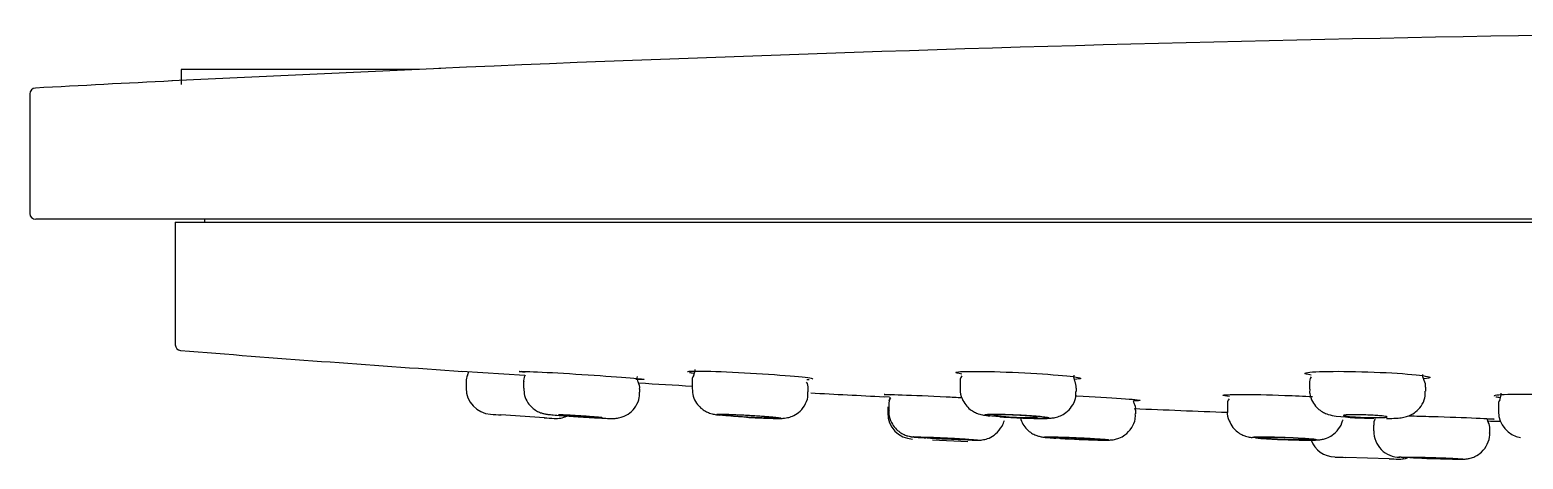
# Model space of a CAD drawing. Header units: millimetres. Extents: x -60 to 7633, y -2614 to 2146.
# Drawn here: x 3404.8 to 3456.1, y -2208.8 to -2194.1 of the extents above; entities that cross this region are included whole.
import ezdxf

# ---------------------------------------------------------------- set-up
doc = ezdxf.new("R2010")
doc.units = ezdxf.units.MM
doc.layers.get('0').update_dxf_attribs({"color": 250})

msp = doc.modelspace()

# ---------------------------------------------------------------- linework, layer by layer
at = {"linetype": 'Continuous'}
for p, q in [((3418.902, -2195.394), (3409.654, -2195.827)), ((3418.171, -2195.431), (3409.971, -2195.431)), ((3409.971, -2195.431), (3409.971, -2195.948)), ((3404.771, -2196.27), (3404.771, -2200.381)), ((3479.771, -2200.581), (3404.971, -2200.581)), ((3409.771, -2200.681), (3479.771, -2200.681)), ((3409.771, -2200.681), (3409.771, -2204.894)), ((3410.78, -2200.581), (3410.771, -2200.681)), ((3421.797, -2205.953), (3419.621, -2205.809)), ((3419.771, -2206.159), (3419.771, -2206.384)), ((3421.747, -2206.162), (3421.747, -2206.386)), ((3425.747, -2206.416), (3425.747, -2206.416)), ((3425.747, -2206.525), (3425.747, -2206.416)), ((3427.541, -2206.176), (3427.541, -2206.394)), ((3431.541, -2206.518), (3431.541, -2206.403)), ((3436.759, -2206.197), (3436.759, -2206.405)), ((3440.759, -2206.507), (3440.759, -2206.382)), ((3448.771, -2206.224), (3448.771, -2206.42)), ((3452.771, -2206.492), (3452.771, -2206.355)), ((3434.335, -2206.693), (3434.121, -2206.682)), ((3434.271, -2207.029), (3434.271, -2207.239)), ((3434.304, -2206.953), (3434.304, -2207.164)), ((3445.951, -2206.98), (3445.951, -2207.178)), ((3455.271, -2207.001), (3455.271, -2207.19)), ((3422.471, -2207.405), (3420.971, -2207.306)), ((3442.8, -2207.139), (3442.8, -2207.139)), ((3442.8, -2207.266), (3442.8, -2207.139)), ((3450.978, -2207.664), (3450.978, -2207.857)), ((3454.978, -2207.785), (3454.978, -2207.785)), ((3454.978, -2207.924), (3454.978, -2207.785)), ((3435.128, -2208.138), (3435.125, -2208.138)), ((3437.021, -2208.232), (3435.811, -2208.172)), ((3451.521, -2208.816), (3450.021, -2208.767))]:
    msp.add_line(p, q, dxfattribs=at)
for centre, radius, start, end in [((3479.771, -3594.07), 1400, 90.000002, 92.494451), ((3404.971, -2196.27), 0.2, 93.0631, 180), ((3479.771, -3594.07), 1400, 92.869938, 93.063128), ((3404.971, -2200.381), 0.2, 180, 270), ((3409.971, -2204.894), 0.2, 180, 265.4496), ((3479.771, -1327.867), 880, 265.449588, 266.082402), ((3420.271, -2206.158), 0.5, 154.0467, 180.4012), ((3419.371, -2205.722), 0.5, 334.195, 347.9316), ((3425.924, -2206.031), 0.278, 170.1544, 213.7247), ((3427.855, -2206.122), 0.311, 145.4304, 189.9396), ((3437.085, -2206.16), 0.328, 144.2944, 186.5768), ((3440.965, -2205.99), 0.302, 171.4558, 212.5751), ((3449.104, -2206.182), 0.328, 145.7604, 187.375), ((3420.671, -2206.383), 0.9, 180.2205, 266.2228), ((3425.435, -2206.367), 0.31, 350.6632, 35.194), ((3479.771, -1327.867), 880, 266.477972, 266.5974), ((3431.172, -2206.37), 0.364, 355.1032, 31.9604), ((3479.771, -1327.867), 880, 266.863614, 267.028259), ((3440.398, -2206.339), 0.355, 352.8959, 30.9536), ((3452.434, -2206.304), 0.333, 350.9597, 32.8828), ((3455.04, -2206.6), 0.327, 328.744, 6.6529), ((3434.643, -2206.916), 0.335, 146.1041, 186.3481), ((3433.871, -2206.592), 0.5, 334.222, 348.0621), ((3443.017, -2206.748), 0.313, 194.0596, 211.5799), ((3442.487, -2207.093), 0.312, 351.0182, 35.5375), ((3479.771, -1327.867), 880, 267.588398, 267.797815), ((3446.258, -2206.925), 0.305, 144.7878, 190.3236), ((3455.601, -2206.965), 0.331, 144.4867, 186.3095), ((3479.771, -1327.869), 881.4, 266.15163, 266.175474), ((3479.771, -1327.869), 881.4, 266.271939, 266.294078), ((3422.871, -2206.529), 0.9, 266.2234, 293.8434), ((3435.171, -2207.239), 0.9, 180.128, 267.1681), ((3449.866, -2205.793), 1.562, 253.4813, 263.4428), ((3451.102, -2194.76), 12.665, 263.5896, 269.5059), ((3451.316, -2207.626), 0.333, 146.1338, 186.6255), ((3455.204, -2207.393), 0.321, 187.0111, 211.0784), ((3479.771, -1327.867), 880, 268.379696, 268.407623), ((3454.665, -2207.735), 0.312, 350.5104, 34.9405), ((3456.178, -2207.194), 0.903, 179.9468, 260.9595), ((3438.731, -2155.93), 52.259, 266.7206, 267.2857), ((3442.357, -2171.684), 36.496, 266.6364, 268.6531), ((3448.752, -2185.207), 22.966, 265.4184, 269.1798), ((3451.873, -2207.878), 0.884, 178.7365, 270.6298), ((3449.671, -2207.854), 0.9, 200.8202, 268.1125), ((3479.771, -1327.869), 881.4, 268.041892, 268.065767), ((3479.771, -1327.869), 881.4, 268.162701, 268.183967), ((3451.871, -2207.927), 0.9, 268.1126, 287.9047), ((3454.953, -2143.712), 65.123, 267.37026, 267.41848), ((3454.953, -2143.712), 65.123, 268.01523, 268.83907)]:
    msp.add_arc(centre, radius, start, end, dxfattribs=at)
for points, knots in [([(3421.808, -2205.843), (3421.67, -2205.829), (3421.596, -2205.819), (3421.599, -2205.804), (3421.833, -2205.809), (3422.629, -2205.847), (3423.186, -2205.878), (3424.32, -2205.951), (3424.875, -2205.99), (3425.666, -2206.054), (3425.898, -2206.078), (3425.896, -2206.094), (3425.794, -2206.094), (3425.607, -2206.088)], [0.0534989, 0.0534989, 0.0534989, 0.0534989, 0.125, 0.125, 0.25, 0.25, 0.375, 0.375, 0.5, 0.5, 0.625, 0.625, 0.7082089, 0.7082089, 0.7082089, 0.7082089]), ([(3431.691, -2206.074), (3431.691, -2206.055), (3431.461, -2206.024), (3430.673, -2205.952), (3430.113, -2205.913), (3428.993, -2205.848), (3428.433, -2205.824), (3427.626, -2205.804), (3427.394, -2205.809), (3427.391, -2205.828), (3427.391, -2205.828), (3427.391, -2205.828)], [0.3756654, 0.3756654, 0.3756654, 0.3756654, 0.5, 0.5, 0.625, 0.625, 0.75, 0.75, 0.875, 0.875, 0.8755773, 0.8755773, 0.8755773, 0.8755773]), ([(3436.817, -2205.903), (3436.68, -2205.883), (3436.607, -2205.865), (3436.611, -2205.824), (3436.846, -2205.809), (3437.644, -2205.809), (3438.202, -2205.824), (3439.337, -2205.878), (3439.891, -2205.914), (3440.681, -2205.988), (3440.911, -2206.025), (3440.907, -2206.067), (3440.829, -2206.078), (3440.684, -2206.085)], [0.0536463, 0.0536463, 0.0536463, 0.0536463, 0.125, 0.125, 0.25, 0.25, 0.375, 0.375, 0.5, 0.5, 0.625, 0.625, 0.6977065, 0.6977065, 0.6977065, 0.6977065]), ([(3448.828, -2205.939), (3448.692, -2205.918), (3448.619, -2205.897), (3448.624, -2205.847), (3448.859, -2205.823), (3449.657, -2205.804), (3450.215, -2205.809), (3451.351, -2205.847), (3451.905, -2205.879), (3452.694, -2205.951), (3452.923, -2205.99), (3452.919, -2206.04), (3452.844, -2206.056), (3452.705, -2206.068)], [0.0536706, 0.0536706, 0.0536706, 0.0536706, 0.125, 0.125, 0.25, 0.25, 0.375, 0.375, 0.5, 0.5, 0.625, 0.625, 0.6960654, 0.6960654, 0.6960654, 0.6960654]), ([(3421.759, -2206.382), (3421.761, -2206.479), (3421.766, -2206.646), (3421.883, -2206.881), (3422.031, -2207.053), (3422.185, -2207.165), (3422.323, -2207.229), (3422.429, -2207.261), (3422.495, -2207.275), (3422.543, -2207.282), (3422.62, -2207.292), (3422.758, -2207.306), (3423.038, -2207.328), (3423.353, -2207.351), (3423.546, -2207.363), (3423.623, -2207.368)], [0, 0, 0, 0, 0.092474, 0.186822, 0.265233, 0.331564, 0.386108, 0.426791, 0.452517, 0.476962, 0.52089, 0.64919, 0.784269, 0.926129, 1, 1, 1, 1]), ([(3423.623, -2207.368), (3423.691, -2207.373), (3423.874, -2207.385), (3424.204, -2207.404), (3424.529, -2207.421), (3424.725, -2207.428), (3424.818, -2207.429), (3424.892, -2207.427), (3424.997, -2207.417), (3425.184, -2207.373), (3425.416, -2207.246), (3425.623, -2207.014), (3425.739, -2206.753), (3425.735, -2206.594), (3425.732, -2206.526)], [0, 0, 0, 0, 0.061045, 0.189606, 0.318478, 0.449424, 0.520701, 0.551505, 0.582805, 0.640197, 0.737133, 0.836294, 0.93962, 1, 1, 1, 1]), ([(3427.552, -2206.396), (3427.555, -2206.495), (3427.564, -2206.665), (3427.685, -2206.9), (3427.835, -2207.069), (3427.99, -2207.179), (3428.128, -2207.242), (3428.232, -2207.273), (3428.311, -2207.29), (3428.387, -2207.302), (3428.445, -2207.309), (3428.483, -2207.313)], [0, 0, 0, 0, 0.162242, 0.322068, 0.455478, 0.568887, 0.662645, 0.733272, 0.794344, 0.882539, 1, 1, 1, 1]), ([(3429.42, -2207.387), (3429.517, -2207.392), (3429.748, -2207.405), (3430.098, -2207.421), (3430.42, -2207.429), (3430.584, -2207.43), (3430.716, -2207.421), (3430.84, -2207.402), (3431.014, -2207.348), (3431.228, -2207.221), (3431.422, -2207), (3431.535, -2206.738), (3431.53, -2206.582), (3431.526, -2206.518)], [0.1902774, 0.1902774, 0.1902774, 0.1902774, 0.2679724, 0.3751666, 0.4833616, 0.5973364, 0.6363825, 0.6705907, 0.7196389, 0.784458, 0.8681998, 0.9534641, 1, 1, 1, 1]), ([(3436.764, -2206.403), (3436.762, -2206.415), (3436.744, -2206.525), (3436.81, -2206.736), (3436.938, -2206.962), (3437.095, -2207.117), (3437.249, -2207.214), (3437.382, -2207.268), (3437.487, -2207.296), (3437.609, -2207.32), (3437.703, -2207.332), (3437.78, -2207.34)], [0, 0, 0, 0, 0.018038, 0.196605, 0.339221, 0.46, 0.563135, 0.648219, 0.717997, 0.802874, 1, 1, 1, 1]), ([(3438.126, -2207.37), (3438.19, -2207.375), (3438.353, -2207.388), (3438.712, -2207.407), (3439.118, -2207.423), (3439.485, -2207.43), (3439.728, -2207.428), (3439.883, -2207.419), (3440.027, -2207.401), (3440.22, -2207.343), (3440.424, -2207.224), (3440.614, -2207.026), (3440.743, -2206.764), (3440.746, -2206.592), (3440.746, -2206.507)], [0, 0, 0, 0, 0.058495, 0.174398, 0.2888, 0.403432, 0.521414, 0.589632, 0.645855, 0.704022, 0.765831, 0.846142, 0.935064, 1, 1, 1, 1]), ([(3448.786, -2206.42), (3448.782, -2206.475), (3448.773, -2206.616), (3448.863, -2206.843), (3449.009, -2207.045), (3449.17, -2207.178), (3449.317, -2207.255), (3449.389, -2207.28), (3449.422, -2207.291)], [0, 0, 0, 0, 0.126628, 0.376211, 0.580256, 0.75528, 0.90563, 1, 1, 1, 1]), ([(3451.421, -2207.428), (3451.485, -2207.428), (3451.664, -2207.424), (3451.85, -2207.415), (3452.042, -2207.389), (3452.247, -2207.322), (3452.446, -2207.202), (3452.631, -2207.002), (3452.756, -2206.745), (3452.758, -2206.574), (3452.758, -2206.492)], [0.1749663, 0.1749663, 0.1749663, 0.1749663, 0.2618436, 0.4288741, 0.5306132, 0.605784, 0.6914644, 0.7955066, 0.9149777, 1, 1, 1, 1]), ([(3434.378, -2206.63), (3434.236, -2206.619), (3434.158, -2206.611), (3434.148, -2206.599), (3434.375, -2206.603), (3435.16, -2206.631), (3435.714, -2206.655), (3436.465, -2206.692), (3436.647, -2206.702), (3436.824, -2206.711)], [0.0535024, 0.0535024, 0.0535024, 0.0535024, 0.125, 0.125, 0.25, 0.25, 0.375, 0.375, 0.4154258, 0.4154258, 0.4154258, 0.4154258]), ([(3440.735, -2206.655), (3440.748, -2206.656), (3440.762, -2206.656), (3441.343, -2206.682), (3441.901, -2206.712), (3442.703, -2206.768), (3442.943, -2206.793), (3442.954, -2206.816), (3442.874, -2206.822), (3442.722, -2206.823)], [0.3720124, 0.3720124, 0.3720124, 0.3720124, 0.375, 0.375, 0.5, 0.5, 0.625, 0.625, 0.7007231, 0.7007231, 0.7007231, 0.7007231]), ([(3446.025, -2206.678), (3445.883, -2206.662), (3445.805, -2206.648), (3445.795, -2206.615), (3446.021, -2206.603), (3446.806, -2206.602), (3447.359, -2206.614), (3448.258, -2206.646), (3448.587, -2206.661), (3448.882, -2206.677)], [0.05359, 0.05359, 0.05359, 0.05359, 0.125, 0.125, 0.25, 0.25, 0.375, 0.375, 0.4479652, 0.4479652, 0.4479652, 0.4479652]), ([(3459.421, -2206.768), (3459.421, -2206.768), (3459.421, -2206.767), (3459.415, -2206.742), (3459.177, -2206.711), (3458.376, -2206.656), (3457.813, -2206.631), (3456.691, -2206.603), (3456.134, -2206.599), (3455.344, -2206.615), (3455.122, -2206.633), (3455.121, -2206.658)], [0.3734892, 0.3734892, 0.3734892, 0.3734892, 0.375, 0.375, 0.5, 0.5, 0.625, 0.625, 0.75, 0.75, 0.8733249, 0.8733249, 0.8733249, 0.8733249]), ([(3424.227, -2207.38), (3424.168, -2207.375), (3424.097, -2207.37), (3424.021, -2207.364), (3423.945, -2207.359), (3423.862, -2207.353), (3423.778, -2207.347), (3423.695, -2207.342), (3423.608, -2207.337), (3423.527, -2207.332), (3423.445, -2207.327), (3423.365, -2207.322), (3423.294, -2207.318), (3423.223, -2207.315), (3423.159, -2207.312), (3423.107, -2207.309), (3423.056, -2207.307), (3423.015, -2207.306), (3422.988, -2207.306), (3422.961, -2207.305), (3422.947, -2207.306), (3422.948, -2207.307), (3422.949, -2207.309), (3422.964, -2207.311), (3422.993, -2207.314), (3423.021, -2207.318), (3423.063, -2207.322), (3423.116, -2207.326), (3423.169, -2207.33), (3423.234, -2207.336), (3423.306, -2207.341), (3423.377, -2207.346), (3423.457, -2207.352), (3423.539, -2207.357), (3423.622, -2207.363), (3423.708, -2207.369), (3423.792, -2207.374), (3423.875, -2207.379), (3423.958, -2207.384), (3424.033, -2207.388), (3424.108, -2207.392), (3424.178, -2207.396), (3424.237, -2207.398), (3424.295, -2207.401), (3424.344, -2207.403), (3424.379, -2207.404), (3424.414, -2207.405), (3424.437, -2207.405), (3424.445, -2207.404)], [0, 0, 0, 0, 0.0538509, 0.0538509, 0.0538509, 0.1076994, 0.1076994, 0.1076994, 0.1615786, 0.1615786, 0.1615786, 0.2154261, 0.2154261, 0.2154261, 0.2691788, 0.2691788, 0.2691788, 0.3228157, 0.3228157, 0.3228157, 0.3763665, 0.3763665, 0.3763665, 0.4298986, 0.4298986, 0.4298986, 0.4834873, 0.4834873, 0.4834873, 0.5371831, 0.5371831, 0.5371831, 0.5909898, 0.5909898, 0.5909898, 0.6448629, 0.6448629, 0.6448629, 0.6987283, 0.6987283, 0.6987283, 0.7525151, 0.7525151, 0.7525151, 0.8061872, 0.8061872, 0.8061872, 0.8597589, 0.8597589, 0.8597589, 0.8597589]), ([(3424.448, -2207.403), (3424.448, -2207.402), (3424.441, -2207.4), (3424.426, -2207.398), (3424.406, -2207.396), (3424.372, -2207.392), (3424.326, -2207.388), (3424.298, -2207.385), (3424.264, -2207.383), (3424.227, -2207.38)], [0.8747838, 0.8747838, 0.8747838, 0.8747838, 0.9132885, 0.9132885, 0.9132885, 0.9668524, 0.9668524, 0.9668524, 1, 1, 1, 1]), ([(3428.744, -2207.338), (3428.835, -2207.346), (3428.941, -2207.354), (3429.054, -2207.363), (3429.168, -2207.371), (3429.291, -2207.379), (3429.415, -2207.386), (3429.538, -2207.393), (3429.664, -2207.4), (3429.783, -2207.406), (3429.902, -2207.412), (3430.017, -2207.416), (3430.119, -2207.42), (3430.22, -2207.423), (3430.31, -2207.426), (3430.382, -2207.426), (3430.454, -2207.427), (3430.51, -2207.427), (3430.545, -2207.425), (3430.58, -2207.423), (3430.596, -2207.42), (3430.59, -2207.415), (3430.584, -2207.411), (3430.557, -2207.405), (3430.511, -2207.399), (3430.465, -2207.392), (3430.398, -2207.385), (3430.317, -2207.377), (3430.236, -2207.37), (3430.137, -2207.361), (3430.029, -2207.353), (3429.922, -2207.345), (3429.802, -2207.337), (3429.681, -2207.329), (3429.559, -2207.321), (3429.432, -2207.314), (3429.31, -2207.308), (3429.188, -2207.302), (3429.068, -2207.296), (3428.96, -2207.292), (3428.852, -2207.288), (3428.753, -2207.285), (3428.67, -2207.283), (3428.588, -2207.281), (3428.521, -2207.281), (3428.473, -2207.282), (3428.426, -2207.283), (3428.398, -2207.285), (3428.391, -2207.289), (3428.384, -2207.293), (3428.398, -2207.298), (3428.431, -2207.304), (3428.465, -2207.309), (3428.52, -2207.316), (3428.591, -2207.324), (3428.636, -2207.328), (3428.687, -2207.333), (3428.744, -2207.338)], [0, 0, 0, 0, 0.053873, 0.053873, 0.053873, 0.107747, 0.107747, 0.107747, 0.161602, 0.161602, 0.161602, 0.215367, 0.215367, 0.215367, 0.269016, 0.269016, 0.269016, 0.322574, 0.322574, 0.322574, 0.376104, 0.376104, 0.376104, 0.429683, 0.429683, 0.429683, 0.483366, 0.483366, 0.483366, 0.537162, 0.537162, 0.537162, 0.591032, 0.591032, 0.591032, 0.644902, 0.644902, 0.644902, 0.6987, 0.6987, 0.6987, 0.752385, 0.752385, 0.752385, 0.805966, 0.805966, 0.805966, 0.859496, 0.859496, 0.859496, 0.913053, 0.913053, 0.913053, 0.9667, 0.9667, 0.9667, 1, 1, 1, 1]), ([(3430.025, -2207.368), (3429.965, -2207.362), (3429.894, -2207.357), (3429.818, -2207.351), (3429.743, -2207.346), (3429.659, -2207.34), (3429.576, -2207.335), (3429.492, -2207.33), (3429.406, -2207.325), (3429.324, -2207.321), (3429.242, -2207.317), (3429.162, -2207.314), (3429.091, -2207.311), (3429.021, -2207.309), (3428.957, -2207.307), (3428.905, -2207.306), (3428.853, -2207.305), (3428.812, -2207.305), (3428.785, -2207.306), (3428.758, -2207.308), (3428.744, -2207.31), (3428.745, -2207.312), (3428.745, -2207.315), (3428.761, -2207.319), (3428.789, -2207.323), (3428.817, -2207.327), (3428.86, -2207.332), (3428.912, -2207.337), (3428.965, -2207.343), (3429.03, -2207.348), (3429.102, -2207.354), (3429.173, -2207.359), (3429.254, -2207.365), (3429.336, -2207.37), (3429.418, -2207.375), (3429.504, -2207.38), (3429.588, -2207.385), (3429.671, -2207.389), (3429.754, -2207.393), (3429.83, -2207.396), (3429.905, -2207.399), (3429.974, -2207.402), (3430.033, -2207.403), (3430.091, -2207.404), (3430.14, -2207.405), (3430.175, -2207.404), (3430.211, -2207.404), (3430.233, -2207.402), (3430.241, -2207.4)], [0, 0, 0, 0, 0.0538735, 0.0538735, 0.0538735, 0.1077475, 0.1077475, 0.1077475, 0.1616088, 0.1616088, 0.1616088, 0.2153869, 0.2153869, 0.2153869, 0.2690493, 0.2690493, 0.2690493, 0.3226149, 0.3226149, 0.3226149, 0.3761445, 0.3761445, 0.3761445, 0.4297146, 0.4297146, 0.4297146, 0.4833839, 0.4833839, 0.4833839, 0.5371678, 0.5371678, 0.5371678, 0.5910318, 0.5910318, 0.5910318, 0.6449059, 0.6449059, 0.6449059, 0.6987156, 0.6987156, 0.6987156, 0.7524145, 0.7524145, 0.7524145, 0.8060053, 0.8060053, 0.8060053, 0.859538, 0.859538, 0.859538, 0.859538]), ([(3430.245, -2207.398), (3430.245, -2207.396), (3430.238, -2207.394), (3430.223, -2207.391), (3430.203, -2207.387), (3430.169, -2207.382), (3430.124, -2207.378), (3430.095, -2207.374), (3430.062, -2207.371), (3430.025, -2207.368)], [0.8748528, 0.8748528, 0.8748528, 0.8748528, 0.9130877, 0.9130877, 0.9130877, 0.966722, 0.966722, 0.966722, 1, 1, 1, 1]), ([(3434.318, -2207.163), (3434.314, -2207.207), (3434.302, -2207.338), (3434.383, -2207.558), (3434.521, -2207.764), (3434.677, -2207.901), (3434.826, -2207.985), (3434.95, -2208.029), (3435.037, -2208.049), (3435.086, -2208.057), (3435.13, -2208.062), (3435.206, -2208.07), (3435.344, -2208.08), (3435.503, -2208.09), (3435.579, -2208.094)], [0, 0, 0, 0, 0.053963, 0.189151, 0.298619, 0.39115, 0.468531, 0.530056, 0.571183, 0.597838, 0.62934, 0.693772, 0.875551, 1, 1, 1, 1]), ([(3437.02, -2208.165), (3437.077, -2208.167), (3437.22, -2208.172), (3437.331, -2208.174), (3437.411, -2208.174), (3437.476, -2208.171), (3437.598, -2208.156), (3437.779, -2208.102), (3438.015, -2207.958), (3438.186, -2207.74), (3438.265, -2207.561), (3438.282, -2207.494)], [0.2751458, 0.2751458, 0.2751458, 0.2751458, 0.35084, 0.4853642, 0.5241755, 0.5545232, 0.5867306, 0.6524974, 0.7409294, 0.8568819, 0.9251739, 0.9251739, 0.9251739, 0.9251739]), ([(3438.082, -2207.366), (3438.183, -2207.374), (3438.297, -2207.382), (3438.416, -2207.389), (3438.535, -2207.397), (3438.661, -2207.403), (3438.784, -2207.408), (3438.907, -2207.414), (3439.031, -2207.418), (3439.144, -2207.421), (3439.258, -2207.424), (3439.365, -2207.426), (3439.456, -2207.427), (3439.547, -2207.427), (3439.625, -2207.426), (3439.684, -2207.424), (3439.743, -2207.421), (3439.784, -2207.418), (3439.804, -2207.413), (3439.823, -2207.408), (3439.822, -2207.402), (3439.801, -2207.396), (3439.779, -2207.389), (3439.737, -2207.381), (3439.676, -2207.374), (3439.616, -2207.366), (3439.536, -2207.357), (3439.443, -2207.349), (3439.35, -2207.341), (3439.242, -2207.333), (3439.128, -2207.326), (3439.013, -2207.318), (3438.889, -2207.311), (3438.765, -2207.305), (3438.642, -2207.299), (3438.516, -2207.294), (3438.398, -2207.29), (3438.28, -2207.286), (3438.166, -2207.283), (3438.067, -2207.282), (3437.968, -2207.281), (3437.879, -2207.281), (3437.81, -2207.283), (3437.74, -2207.284), (3437.687, -2207.287), (3437.654, -2207.291), (3437.622, -2207.295), (3437.61, -2207.3), (3437.618, -2207.306), (3437.627, -2207.313), (3437.657, -2207.32), (3437.706, -2207.327), (3437.754, -2207.335), (3437.824, -2207.343), (3437.907, -2207.351), (3437.96, -2207.356), (3438.019, -2207.361), (3438.082, -2207.366)], [0, 0, 0, 0, 0.053814, 0.053814, 0.053814, 0.107633, 0.107633, 0.107633, 0.161381, 0.161381, 0.161381, 0.215013, 0.215013, 0.215013, 0.268561, 0.268561, 0.268561, 0.322095, 0.322095, 0.322095, 0.375688, 0.375688, 0.375688, 0.42939, 0.42939, 0.42939, 0.483201, 0.483201, 0.483201, 0.537076, 0.537076, 0.537076, 0.590939, 0.590939, 0.590939, 0.644722, 0.644722, 0.644722, 0.698388, 0.698388, 0.698388, 0.751957, 0.751957, 0.751957, 0.805486, 0.805486, 0.805486, 0.859054, 0.859054, 0.859054, 0.912719, 0.912719, 0.912719, 0.966499, 0.966499, 0.966499, 1, 1, 1, 1]), ([(3439.204, -2207.352), (3439.145, -2207.346), (3439.074, -2207.341), (3438.998, -2207.335), (3438.922, -2207.33), (3438.839, -2207.325), (3438.756, -2207.321), (3438.672, -2207.317), (3438.586, -2207.313), (3438.504, -2207.31), (3438.422, -2207.307), (3438.342, -2207.305), (3438.271, -2207.304), (3438.201, -2207.302), (3438.137, -2207.302), (3438.085, -2207.303), (3438.033, -2207.303), (3437.992, -2207.305), (3437.964, -2207.307), (3437.937, -2207.31), (3437.923, -2207.313), (3437.924, -2207.317), (3437.924, -2207.321), (3437.939, -2207.326), (3437.967, -2207.331), (3437.995, -2207.336), (3438.037, -2207.341), (3438.09, -2207.347), (3438.143, -2207.352), (3438.208, -2207.358), (3438.279, -2207.363), (3438.351, -2207.369), (3438.431, -2207.374), (3438.513, -2207.379), (3438.596, -2207.383), (3438.682, -2207.388), (3438.766, -2207.391), (3438.849, -2207.394), (3438.932, -2207.397), (3439.007, -2207.399), (3439.082, -2207.401), (3439.152, -2207.401), (3439.21, -2207.401), (3439.269, -2207.401), (3439.318, -2207.4), (3439.353, -2207.398), (3439.389, -2207.397), (3439.411, -2207.394), (3439.42, -2207.39)], [0, 0, 0, 0, 0.0538514, 0.0538514, 0.0538514, 0.1077061, 0.1077061, 0.1077061, 0.1615083, 0.1615083, 0.1615083, 0.2151978, 0.2151978, 0.2151978, 0.2687815, 0.2687815, 0.2687815, 0.3223124, 0.3223124, 0.3223124, 0.3758667, 0.3758667, 0.3758667, 0.4295098, 0.4295098, 0.4295098, 0.4832688, 0.4832688, 0.4832688, 0.53712, 0.53712, 0.53712, 0.5909992, 0.5909992, 0.5909992, 0.6448297, 0.6448297, 0.6448297, 0.6985561, 0.6985561, 0.6985561, 0.7521689, 0.7521689, 0.7521689, 0.8057086, 0.8057086, 0.8057086, 0.8592474, 0.8592474, 0.8592474, 0.8592474]), ([(3438.832, -2207.413), (3438.851, -2207.486), (3438.917, -2207.631), (3439.051, -2207.806), (3439.208, -2207.931), (3439.354, -2208.005), (3439.47, -2208.042), (3439.549, -2208.059), (3439.618, -2208.071), (3439.72, -2208.082), (3439.87, -2208.095), (3440.005, -2208.104), (3440.05, -2208.107)], [0.1153305, 0.1153305, 0.1153305, 0.1153305, 0.2213196, 0.3310051, 0.4240807, 0.5017674, 0.5619408, 0.6043488, 0.6492821, 0.7345413, 0.9244865, 1, 1, 1, 1]), ([(3439.423, -2207.387), (3439.423, -2207.384), (3439.416, -2207.381), (3439.403, -2207.378), (3439.383, -2207.373), (3439.349, -2207.368), (3439.303, -2207.362), (3439.275, -2207.359), (3439.241, -2207.355), (3439.204, -2207.352)], [0.8750188, 0.8750188, 0.8750188, 0.8750188, 0.9128576, 0.9128576, 0.9128576, 0.9665806, 0.9665806, 0.9665806, 1, 1, 1, 1]), ([(3441.5, -2208.17), (3441.567, -2208.172), (3441.73, -2208.175), (3441.85, -2208.174), (3441.968, -2208.168), (3442.081, -2208.152), (3442.246, -2208.106), (3442.467, -2207.986), (3442.672, -2207.764), (3442.792, -2207.492), (3442.788, -2207.334), (3442.785, -2207.266)], [0, 0, 0, 0, 0.109328, 0.304604, 0.368932, 0.419633, 0.499475, 0.609083, 0.766815, 0.914569, 1, 1, 1, 1]), ([(3445.953, -2207.177), (3445.952, -2207.182), (3445.934, -2207.288), (3445.998, -2207.499), (3446.126, -2207.731), (3446.284, -2207.887), (3446.438, -2207.985), (3446.572, -2208.039), (3446.671, -2208.065), (3446.741, -2208.078), (3446.779, -2208.083), (3446.801, -2208.086)], [0, 0, 0, 0, 0.009156, 0.229512, 0.403309, 0.5485, 0.671832, 0.772743, 0.848598, 0.922771, 1, 1, 1, 1]), ([(3448.423, -2208.17), (3448.532, -2208.172), (3448.74, -2208.175), (3448.952, -2208.172), (3449.086, -2208.165), (3449.214, -2208.149), (3449.384, -2208.102), (3449.587, -2207.997), (3449.79, -2207.801), (3449.895, -2207.598), (3449.92, -2207.489), (3449.922, -2207.479)], [0, 0, 0, 0, 0.1401068, 0.3123639, 0.4098308, 0.4806308, 0.5467115, 0.6371512, 0.7651665, 0.8948502, 0.9087166, 0.9087166, 0.9087166, 0.9087166]), ([(3451.227, -2207.339), (3451.168, -2207.334), (3451.097, -2207.329), (3451.022, -2207.324), (3450.946, -2207.32), (3450.863, -2207.315), (3450.779, -2207.312), (3450.696, -2207.309), (3450.609, -2207.306), (3450.528, -2207.305), (3450.446, -2207.303), (3450.366, -2207.302), (3450.295, -2207.303), (3450.225, -2207.303), (3450.16, -2207.304), (3450.108, -2207.306), (3450.056, -2207.308), (3450.015, -2207.311), (3449.988, -2207.315), (3449.96, -2207.318), (3449.946, -2207.323), (3449.946, -2207.327), (3449.946, -2207.332), (3449.961, -2207.338), (3449.989, -2207.343), (3450.017, -2207.348), (3450.059, -2207.354), (3450.112, -2207.36), (3450.165, -2207.365), (3450.23, -2207.371), (3450.301, -2207.375), (3450.373, -2207.38), (3450.453, -2207.385), (3450.535, -2207.389), (3450.617, -2207.392), (3450.703, -2207.395), (3450.787, -2207.398), (3450.87, -2207.4), (3450.953, -2207.401), (3451.028, -2207.401), (3451.103, -2207.402), (3451.173, -2207.401), (3451.232, -2207.4), (3451.29, -2207.398), (3451.339, -2207.396), (3451.375, -2207.393), (3451.411, -2207.39), (3451.434, -2207.386), (3451.442, -2207.381)], [0, 0, 0, 0, 0.05379, 0.05379, 0.05379, 0.1075852, 0.1075852, 0.1075852, 0.1613021, 0.1613021, 0.1613021, 0.214907, 0.214907, 0.214907, 0.2684438, 0.2684438, 0.2684438, 0.3219861, 0.3219861, 0.3219861, 0.3756047, 0.3756047, 0.3756047, 0.4293373, 0.4293373, 0.4293373, 0.4831719, 0.4831719, 0.4831719, 0.5370517, 0.5370517, 0.5370517, 0.5908997, 0.5908997, 0.5908997, 0.6446529, 0.6446529, 0.6446529, 0.6982901, 0.6982901, 0.6982901, 0.7518411, 0.7518411, 0.7518411, 0.8053732, 0.8053732, 0.8053732, 0.8589619, 0.8589619, 0.8589619, 0.8589619]), ([(3451.446, -2207.377), (3451.446, -2207.373), (3451.439, -2207.37), (3451.426, -2207.366), (3451.406, -2207.361), (3451.372, -2207.355), (3451.327, -2207.35), (3451.298, -2207.346), (3451.264, -2207.343), (3451.227, -2207.339)], [0.8751477, 0.8751477, 0.8751477, 0.8751477, 0.9126578, 0.9126578, 0.9126578, 0.9664649, 0.9664649, 0.9664649, 1, 1, 1, 1]), ([(3452.177, -2207.337), (3452.432, -2207.343), (3452.706, -2207.351), (3453.551, -2207.377), (3454.106, -2207.396), (3454.898, -2207.431), (3455.129, -2207.445), (3455.128, -2207.456), (3455.049, -2207.458), (3454.903, -2207.457)], [0.3139833, 0.3139833, 0.3139833, 0.3139833, 0.375, 0.375, 0.5, 0.5, 0.625, 0.625, 0.6981077, 0.6981077, 0.6981077, 0.6981077]), ([(3435.864, -2208.111), (3435.979, -2208.117), (3436.104, -2208.123), (3436.227, -2208.129), (3436.35, -2208.136), (3436.476, -2208.142), (3436.594, -2208.147), (3436.711, -2208.152), (3436.824, -2208.157), (3436.923, -2208.161), (3437.021, -2208.165), (3437.108, -2208.168), (3437.176, -2208.17), (3437.245, -2208.172), (3437.296, -2208.173), (3437.327, -2208.173), (3437.357, -2208.173), (3437.367, -2208.172), (3437.357, -2208.169), (3437.346, -2208.167), (3437.314, -2208.164), (3437.263, -2208.16), (3437.213, -2208.156), (3437.142, -2208.151), (3437.057, -2208.146), (3436.972, -2208.14), (3436.871, -2208.134), (3436.761, -2208.128), (3436.651, -2208.122), (3436.53, -2208.116), (3436.408, -2208.109), (3436.286, -2208.103), (3436.159, -2208.097), (3436.038, -2208.091), (3435.917, -2208.086), (3435.799, -2208.08), (3435.693, -2208.076), (3435.587, -2208.072), (3435.491, -2208.068), (3435.412, -2208.065), (3435.334, -2208.063), (3435.27, -2208.061), (3435.227, -2208.06), (3435.184, -2208.06), (3435.161, -2208.06), (3435.159, -2208.062), (3435.157, -2208.063), (3435.175, -2208.066), (3435.214, -2208.069), (3435.253, -2208.073), (3435.312, -2208.077), (3435.387, -2208.082), (3435.462, -2208.087), (3435.555, -2208.093), (3435.658, -2208.099), (3435.723, -2208.103), (3435.792, -2208.107), (3435.864, -2208.111)], [0, 0, 0, 0, 0.053801, 0.053801, 0.053801, 0.107604, 0.107604, 0.107604, 0.161384, 0.161384, 0.161384, 0.215101, 0.215101, 0.215101, 0.268751, 0.268751, 0.268751, 0.322356, 0.322356, 0.322356, 0.375961, 0.375961, 0.375961, 0.429609, 0.429609, 0.429609, 0.483324, 0.483324, 0.483324, 0.537103, 0.537103, 0.537103, 0.590912, 0.590912, 0.590912, 0.644706, 0.644706, 0.644706, 0.698445, 0.698445, 0.698445, 0.752114, 0.752114, 0.752114, 0.805729, 0.805729, 0.805729, 0.859329, 0.859329, 0.859329, 0.91296, 0.91296, 0.91296, 0.966653, 0.966653, 0.966653, 1, 1, 1, 1]), ([(3436.834, -2208.138), (3436.774, -2208.135), (3436.704, -2208.13), (3436.628, -2208.126), (3436.552, -2208.122), (3436.469, -2208.118), (3436.385, -2208.113), (3436.302, -2208.109), (3436.216, -2208.105), (3436.134, -2208.101), (3436.052, -2208.097), (3435.972, -2208.094), (3435.901, -2208.091), (3435.83, -2208.088), (3435.766, -2208.086), (3435.714, -2208.084), (3435.663, -2208.082), (3435.621, -2208.081), (3435.594, -2208.081), (3435.567, -2208.081), (3435.553, -2208.081), (3435.554, -2208.082), (3435.555, -2208.083), (3435.57, -2208.085), (3435.598, -2208.088), (3435.627, -2208.09), (3435.669, -2208.093), (3435.722, -2208.097), (3435.775, -2208.1), (3435.84, -2208.104), (3435.911, -2208.108), (3435.983, -2208.112), (3436.063, -2208.117), (3436.145, -2208.121), (3436.227, -2208.125), (3436.313, -2208.13), (3436.397, -2208.134), (3436.48, -2208.138), (3436.563, -2208.141), (3436.638, -2208.145), (3436.713, -2208.148), (3436.783, -2208.151), (3436.842, -2208.153), (3436.9, -2208.155), (3436.949, -2208.156), (3436.985, -2208.157), (3437.02, -2208.158), (3437.042, -2208.158), (3437.051, -2208.157)], [0, 0, 0, 0, 0.0537923, 0.0537923, 0.0537923, 0.1075831, 0.1075831, 0.1075831, 0.1613924, 0.1613924, 0.1613924, 0.2151828, 0.2151828, 0.2151828, 0.2689165, 0.2689165, 0.2689165, 0.3225807, 0.3225807, 0.3225807, 0.376193, 0.376193, 0.376193, 0.4297939, 0.4297939, 0.4297939, 0.4834286, 0.4834286, 0.4834286, 0.5371275, 0.5371275, 0.5371275, 0.5908932, 0.5908932, 0.5908932, 0.6446987, 0.6446987, 0.6446987, 0.6984999, 0.6984999, 0.6984999, 0.752254, 0.752254, 0.752254, 0.8059394, 0.8059394, 0.8059394, 0.8595643, 0.8595643, 0.8595643, 0.8595643]), ([(3440.343, -2208.124), (3440.458, -2208.13), (3440.581, -2208.137), (3440.705, -2208.142), (3440.828, -2208.148), (3440.954, -2208.153), (3441.072, -2208.157), (3441.19, -2208.162), (3441.304, -2208.165), (3441.404, -2208.168), (3441.504, -2208.17), (3441.593, -2208.172), (3441.663, -2208.173), (3441.734, -2208.173), (3441.788, -2208.173), (3441.821, -2208.171), (3441.854, -2208.169), (3441.867, -2208.167), (3441.859, -2208.163), (3441.85, -2208.16), (3441.821, -2208.155), (3441.773, -2208.15), (3441.725, -2208.145), (3441.656, -2208.14), (3441.573, -2208.134), (3441.49, -2208.128), (3441.39, -2208.121), (3441.281, -2208.115), (3441.173, -2208.108), (3441.052, -2208.102), (3440.931, -2208.096), (3440.809, -2208.09), (3440.682, -2208.085), (3440.56, -2208.08), (3440.439, -2208.075), (3440.32, -2208.071), (3440.213, -2208.068), (3440.106, -2208.065), (3440.008, -2208.062), (3439.927, -2208.061), (3439.847, -2208.06), (3439.781, -2208.06), (3439.736, -2208.061), (3439.691, -2208.062), (3439.664, -2208.064), (3439.66, -2208.067), (3439.655, -2208.07), (3439.671, -2208.073), (3439.707, -2208.078), (3439.743, -2208.083), (3439.8, -2208.088), (3439.873, -2208.094), (3439.946, -2208.1), (3440.037, -2208.106), (3440.139, -2208.112), (3440.203, -2208.116), (3440.272, -2208.12), (3440.343, -2208.124)], [0, 0, 0, 0, 0.053776, 0.053776, 0.053776, 0.107554, 0.107554, 0.107554, 0.161292, 0.161292, 0.161292, 0.214959, 0.214959, 0.214959, 0.268573, 0.268573, 0.268573, 0.322174, 0.322174, 0.322174, 0.375806, 0.375806, 0.375806, 0.429501, 0.429501, 0.429501, 0.483264, 0.483264, 0.483264, 0.537069, 0.537069, 0.537069, 0.590872, 0.590872, 0.590872, 0.644629, 0.644629, 0.644629, 0.698318, 0.698318, 0.698318, 0.751946, 0.751946, 0.751946, 0.805545, 0.805545, 0.805545, 0.859163, 0.859163, 0.859163, 0.912837, 0.912837, 0.912837, 0.96658, 0.96658, 0.96658, 1, 1, 1, 1]), ([(3441.33, -2208.129), (3441.27, -2208.125), (3441.199, -2208.121), (3441.124, -2208.116), (3441.048, -2208.112), (3440.965, -2208.108), (3440.881, -2208.104), (3440.798, -2208.1), (3440.711, -2208.096), (3440.629, -2208.093), (3440.548, -2208.09), (3440.468, -2208.087), (3440.397, -2208.085), (3440.326, -2208.083), (3440.262, -2208.082), (3440.21, -2208.081), (3440.158, -2208.081), (3440.117, -2208.081), (3440.09, -2208.082), (3440.063, -2208.082), (3440.049, -2208.084), (3440.05, -2208.086), (3440.05, -2208.088), (3440.065, -2208.091), (3440.094, -2208.094), (3440.122, -2208.098), (3440.164, -2208.101), (3440.217, -2208.105), (3440.27, -2208.109), (3440.335, -2208.114), (3440.406, -2208.118), (3440.478, -2208.122), (3440.558, -2208.127), (3440.64, -2208.131), (3440.722, -2208.135), (3440.809, -2208.139), (3440.892, -2208.142), (3440.975, -2208.146), (3441.058, -2208.149), (3441.133, -2208.151), (3441.209, -2208.154), (3441.278, -2208.155), (3441.337, -2208.156), (3441.396, -2208.157), (3441.444, -2208.158), (3441.48, -2208.157), (3441.515, -2208.157), (3441.538, -2208.156), (3441.546, -2208.154)], [0, 0, 0, 0, 0.0538059, 0.0538059, 0.0538059, 0.107612, 0.107612, 0.107612, 0.1614107, 0.1614107, 0.1614107, 0.2151595, 0.2151595, 0.2151595, 0.2688389, 0.2688389, 0.2688389, 0.3224601, 0.3224601, 0.3224601, 0.3760595, 0.3760595, 0.3760595, 0.4296831, 0.4296831, 0.4296831, 0.4833662, 0.4833662, 0.4833662, 0.5371183, 0.5371183, 0.5371183, 0.5909184, 0.5909184, 0.5909184, 0.6447247, 0.6447247, 0.6447247, 0.6984924, 0.6984924, 0.6984924, 0.7521938, 0.7521938, 0.7521938, 0.8058301, 0.8058301, 0.8058301, 0.8594314, 0.8594314, 0.8594314, 0.8594314]), ([(3447.038, -2208.109), (3447.112, -2208.115), (3447.204, -2208.121), (3447.307, -2208.127), (3447.409, -2208.134), (3447.525, -2208.14), (3447.645, -2208.145), (3447.764, -2208.151), (3447.891, -2208.156), (3448.014, -2208.16), (3448.137, -2208.164), (3448.259, -2208.167), (3448.372, -2208.169), (3448.484, -2208.171), (3448.589, -2208.173), (3448.678, -2208.173), (3448.767, -2208.173), (3448.843, -2208.172), (3448.899, -2208.17), (3448.955, -2208.168), (3448.993, -2208.165), (3449.009, -2208.161), (3449.026, -2208.158), (3449.022, -2208.153), (3448.997, -2208.148), (3448.973, -2208.142), (3448.927, -2208.136), (3448.864, -2208.13), (3448.8, -2208.124), (3448.718, -2208.118), (3448.623, -2208.111), (3448.528, -2208.105), (3448.419, -2208.099), (3448.303, -2208.093), (3448.187, -2208.087), (3448.063, -2208.082), (3447.939, -2208.077), (3447.816, -2208.073), (3447.69, -2208.069), (3447.573, -2208.066), (3447.456, -2208.063), (3447.344, -2208.061), (3447.247, -2208.061), (3447.149, -2208.06), (3447.063, -2208.06), (3446.996, -2208.061), (3446.929, -2208.063), (3446.878, -2208.065), (3446.849, -2208.068), (3446.82, -2208.072), (3446.811, -2208.076), (3446.822, -2208.081), (3446.834, -2208.086), (3446.867, -2208.091), (3446.919, -2208.097), (3446.952, -2208.101), (3446.992, -2208.105), (3447.038, -2208.109)], [0, 0, 0, 0, 0.053803, 0.053803, 0.053803, 0.107607, 0.107607, 0.107607, 0.161393, 0.161393, 0.161393, 0.215118, 0.215118, 0.215118, 0.268773, 0.268773, 0.268773, 0.322382, 0.322382, 0.322382, 0.375984, 0.375984, 0.375984, 0.429626, 0.429626, 0.429626, 0.483334, 0.483334, 0.483334, 0.537107, 0.537107, 0.537107, 0.590915, 0.590915, 0.590915, 0.644713, 0.644713, 0.644713, 0.698459, 0.698459, 0.698459, 0.752135, 0.752135, 0.752135, 0.805755, 0.805755, 0.805755, 0.859354, 0.859354, 0.859354, 0.912979, 0.912979, 0.912979, 0.966665, 0.966665, 0.966665, 1, 1, 1, 1]), ([(3448.481, -2208.119), (3448.422, -2208.115), (3448.351, -2208.111), (3448.276, -2208.107), (3448.2, -2208.102), (3448.117, -2208.099), (3448.033, -2208.095), (3447.95, -2208.092), (3447.863, -2208.089), (3447.781, -2208.087), (3447.7, -2208.084), (3447.62, -2208.083), (3447.549, -2208.082), (3447.478, -2208.081), (3447.414, -2208.081), (3447.362, -2208.081), (3447.31, -2208.082), (3447.269, -2208.083), (3447.242, -2208.085), (3447.214, -2208.087), (3447.201, -2208.089), (3447.201, -2208.092), (3447.201, -2208.095), (3447.216, -2208.099), (3447.245, -2208.103), (3447.273, -2208.107), (3447.315, -2208.111), (3447.368, -2208.115), (3447.421, -2208.119), (3447.486, -2208.124), (3447.557, -2208.128), (3447.629, -2208.132), (3447.709, -2208.136), (3447.791, -2208.14), (3447.873, -2208.144), (3447.959, -2208.147), (3448.043, -2208.149), (3448.126, -2208.152), (3448.209, -2208.154), (3448.284, -2208.156), (3448.359, -2208.157), (3448.429, -2208.158), (3448.488, -2208.158), (3448.546, -2208.157), (3448.595, -2208.157), (3448.631, -2208.155), (3448.666, -2208.154), (3448.689, -2208.152), (3448.697, -2208.149)], [0, 0, 0, 0, 0.0537924, 0.0537924, 0.0537924, 0.1075867, 0.1075867, 0.1075867, 0.1613496, 0.1613496, 0.1613496, 0.2150451, 0.2150451, 0.2150451, 0.268677, 0.268677, 0.268677, 0.3222774, 0.3222774, 0.3222774, 0.3758918, 0.3758918, 0.3758918, 0.4295596, 0.4295596, 0.4295596, 0.4832968, 0.4832968, 0.4832968, 0.5370893, 0.5370893, 0.5370893, 0.5908984, 0.5908984, 0.5908984, 0.6446783, 0.6446783, 0.6446783, 0.6983958, 0.6983958, 0.6983958, 0.7520453, 0.7520453, 0.7520453, 0.8056509, 0.8056509, 0.8056509, 0.859256, 0.859256, 0.859256, 0.859256]), ([(3448.701, -2208.146), (3448.701, -2208.144), (3448.694, -2208.142), (3448.68, -2208.139), (3448.66, -2208.136), (3448.626, -2208.131), (3448.58, -2208.127), (3448.552, -2208.125), (3448.518, -2208.122), (3448.481, -2208.119)], [0.8749885, 0.8749885, 0.8749885, 0.8749885, 0.9129041, 0.9129041, 0.9129041, 0.9666197, 0.9666197, 0.9666197, 1, 1, 1, 1]), ([(3453.633, -2208.822), (3453.657, -2208.822), (3453.786, -2208.825), (3453.949, -2208.827), (3454.05, -2208.827), (3454.123, -2208.825), (3454.199, -2208.818), (3454.319, -2208.796), (3454.498, -2208.731), (3454.721, -2208.581), (3454.901, -2208.326), (3454.988, -2208.076), (3454.971, -2207.952), (3454.967, -2207.924)], [0, 0, 0, 0, 0.032611, 0.207971, 0.347489, 0.392933, 0.423336, 0.47761, 0.554888, 0.676338, 0.824394, 0.966856, 1, 1, 1, 1]), ([(3437.054, -2208.156), (3437.054, -2208.155), (3437.047, -2208.154), (3437.033, -2208.153), (3437.013, -2208.151), (3436.978, -2208.148), (3436.933, -2208.145), (3436.904, -2208.143), (3436.871, -2208.141), (3436.834, -2208.138)], [0.8748807, 0.8748807, 0.8748807, 0.8748807, 0.9131638, 0.9131638, 0.9131638, 0.9667836, 0.9667836, 0.9667836, 1, 1, 1, 1]), ([(3441.55, -2208.152), (3441.55, -2208.151), (3441.542, -2208.149), (3441.528, -2208.147), (3441.508, -2208.144), (3441.474, -2208.14), (3441.429, -2208.137), (3441.4, -2208.134), (3441.367, -2208.132), (3441.33, -2208.129)], [0.874918, 0.874918, 0.874918, 0.874918, 0.9130428, 0.9130428, 0.9130428, 0.966705, 0.966705, 0.966705, 1, 1, 1, 1]), ([(3452.038, -2208.77), (3452.107, -2208.774), (3452.195, -2208.777), (3452.293, -2208.781), (3452.392, -2208.785), (3452.505, -2208.789), (3452.623, -2208.793), (3452.741, -2208.797), (3452.866, -2208.802), (3452.99, -2208.805), (3453.113, -2208.809), (3453.237, -2208.812), (3453.352, -2208.815), (3453.467, -2208.818), (3453.575, -2208.821), (3453.669, -2208.823), (3453.762, -2208.824), (3453.843, -2208.826), (3453.905, -2208.826), (3453.966, -2208.827), (3454.01, -2208.826), (3454.033, -2208.826), (3454.056, -2208.825), (3454.058, -2208.823), (3454.039, -2208.821), (3454.021, -2208.819), (3453.981, -2208.816), (3453.923, -2208.813), (3453.865, -2208.81), (3453.788, -2208.806), (3453.697, -2208.803), (3453.607, -2208.799), (3453.501, -2208.795), (3453.387, -2208.791), (3453.274, -2208.787), (3453.151, -2208.782), (3453.028, -2208.779), (3452.905, -2208.775), (3452.779, -2208.771), (3452.66, -2208.768), (3452.541, -2208.765), (3452.426, -2208.762), (3452.325, -2208.76), (3452.223, -2208.757), (3452.133, -2208.756), (3452.06, -2208.755), (3451.988, -2208.754), (3451.931, -2208.754), (3451.896, -2208.754), (3451.861, -2208.754), (3451.845, -2208.756), (3451.851, -2208.757), (3451.857, -2208.759), (3451.884, -2208.761), (3451.93, -2208.764), (3451.958, -2208.766), (3451.995, -2208.768), (3452.038, -2208.77)], [0, 0, 0, 0, 0.053738, 0.053738, 0.053738, 0.107475, 0.107475, 0.107475, 0.161223, 0.161223, 0.161223, 0.214966, 0.214966, 0.214966, 0.268688, 0.268688, 0.268688, 0.32238, 0.32238, 0.32238, 0.37605, 0.37605, 0.37605, 0.42971, 0.42971, 0.42971, 0.483382, 0.483382, 0.483382, 0.537078, 0.537078, 0.537078, 0.590804, 0.590804, 0.590804, 0.644548, 0.644548, 0.644548, 0.698295, 0.698295, 0.698295, 0.752025, 0.752025, 0.752025, 0.805727, 0.805727, 0.805727, 0.859402, 0.859402, 0.859402, 0.913063, 0.913063, 0.913063, 0.966729, 0.966729, 0.966729, 1, 1, 1, 1]), ([(3453.508, -2208.801), (3453.449, -2208.798), (3453.378, -2208.796), (3453.303, -2208.793), (3453.227, -2208.79), (3453.144, -2208.787), (3453.061, -2208.785), (3452.977, -2208.782), (3452.891, -2208.779), (3452.809, -2208.777), (3452.727, -2208.775), (3452.647, -2208.773), (3452.577, -2208.771), (3452.506, -2208.77), (3452.442, -2208.768), (3452.39, -2208.768), (3452.338, -2208.767), (3452.296, -2208.767), (3452.269, -2208.767), (3452.242, -2208.767), (3452.228, -2208.768), (3452.228, -2208.769), (3452.229, -2208.77), (3452.244, -2208.771), (3452.272, -2208.773), (3452.3, -2208.775), (3452.343, -2208.777), (3452.395, -2208.78), (3452.448, -2208.782), (3452.513, -2208.785), (3452.585, -2208.788), (3452.656, -2208.79), (3452.736, -2208.793), (3452.818, -2208.796), (3452.9, -2208.799), (3452.986, -2208.801), (3453.07, -2208.804), (3453.153, -2208.806), (3453.236, -2208.808), (3453.311, -2208.81), (3453.386, -2208.812), (3453.456, -2208.813), (3453.515, -2208.814), (3453.574, -2208.815), (3453.623, -2208.816), (3453.658, -2208.816), (3453.694, -2208.816), (3453.716, -2208.816), (3453.725, -2208.815)], [0, 0, 0, 0, 0.0537451, 0.0537451, 0.0537451, 0.1074899, 0.1074899, 0.1074899, 0.1612371, 0.1612371, 0.1612371, 0.2149695, 0.2149695, 0.2149695, 0.268675, 0.268675, 0.268675, 0.322353, 0.322353, 0.322353, 0.3760151, 0.3760151, 0.3760151, 0.4296799, 0.4296799, 0.4296799, 0.4833647, 0.4833647, 0.4833647, 0.537078, 0.537078, 0.537078, 0.5908161, 0.5908161, 0.5908161, 0.6445641, 0.6445641, 0.6445641, 0.698303, 0.698303, 0.698303, 0.7520175, 0.7520175, 0.7520175, 0.8057034, 0.8057034, 0.8057034, 0.8593686, 0.8593686, 0.8593686, 0.8593686]), ([(3453.728, -2208.814), (3453.728, -2208.814), (3453.721, -2208.813), (3453.707, -2208.811), (3453.687, -2208.81), (3453.653, -2208.808), (3453.607, -2208.805), (3453.579, -2208.804), (3453.546, -2208.803), (3453.508, -2208.801)], [0.8749949, 0.8749949, 0.8749949, 0.8749949, 0.9130305, 0.9130305, 0.9130305, 0.9667075, 0.9667075, 0.9667075, 1, 1, 1, 1])]:
    msp.add_open_spline(points, degree=3, knots=knots, dxfattribs=at)
for points in [[(3421.802, -2205.939), (3421.755, -2206.045), (3421.74, -2206.12), (3421.755, -2206.162)], [(3427.451, -2205.848), (3427.485, -2205.854), (3427.531, -2205.861), (3427.59, -2205.869)], [(3427.637, -2205.744), (3427.648, -2205.766), (3427.634, -2205.835), (3427.593, -2205.952)], [(3452.718, -2206.129), (3452.678, -2206.016), (3452.664, -2205.947), (3452.676, -2205.922)], [(3431.487, -2206.092), (3431.518, -2206.092), (3431.547, -2206.091), (3431.571, -2206.09)], [(3455.187, -2206.683), (3455.221, -2206.69), (3455.267, -2206.696), (3455.324, -2206.703)], [(3436.256, -2208.131), (3436.283, -2208.132), (3436.309, -2208.133), (3436.333, -2208.135)]]:
    msp.add_open_spline(points, degree=3, dxfattribs=at)

doc.saveas('drawing.dxf')
